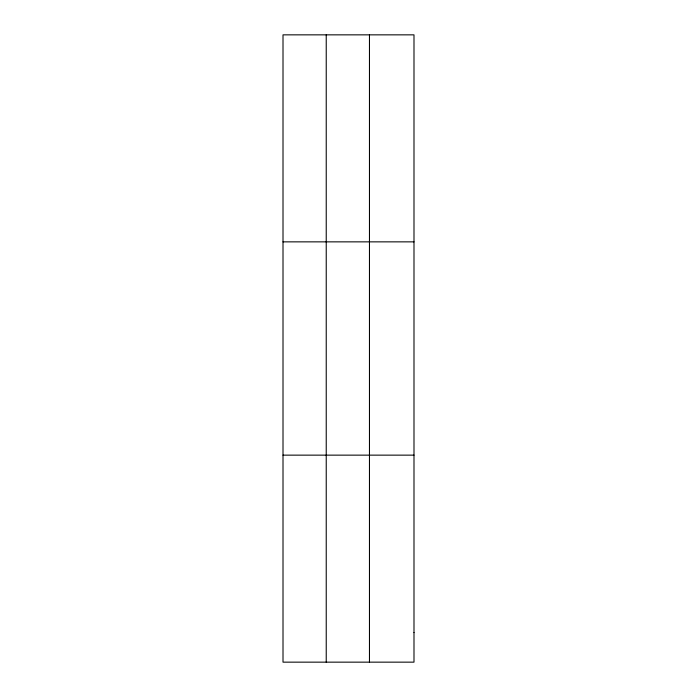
<?xml version="1.0" encoding="UTF-8"?>
<svg xmlns="http://www.w3.org/2000/svg" width="697" height="697" viewBox="0 0 697 697"><rect width="100%" height="100%" fill="white"/><g stroke="black" fill="none" stroke-linecap="round" stroke-linejoin="round"><path stroke-width="1.05" d="M326.231 34.85L326.231 662.15M369.462 34.85L369.462 662.15M283.008 241.859L413.992 241.859M283.008 455.141L413.992 455.141M413.992 632.58L413.992 662.15L283.008 662.15L283.008 34.85L413.992 34.85L413.992 632.58"/></g></svg>
